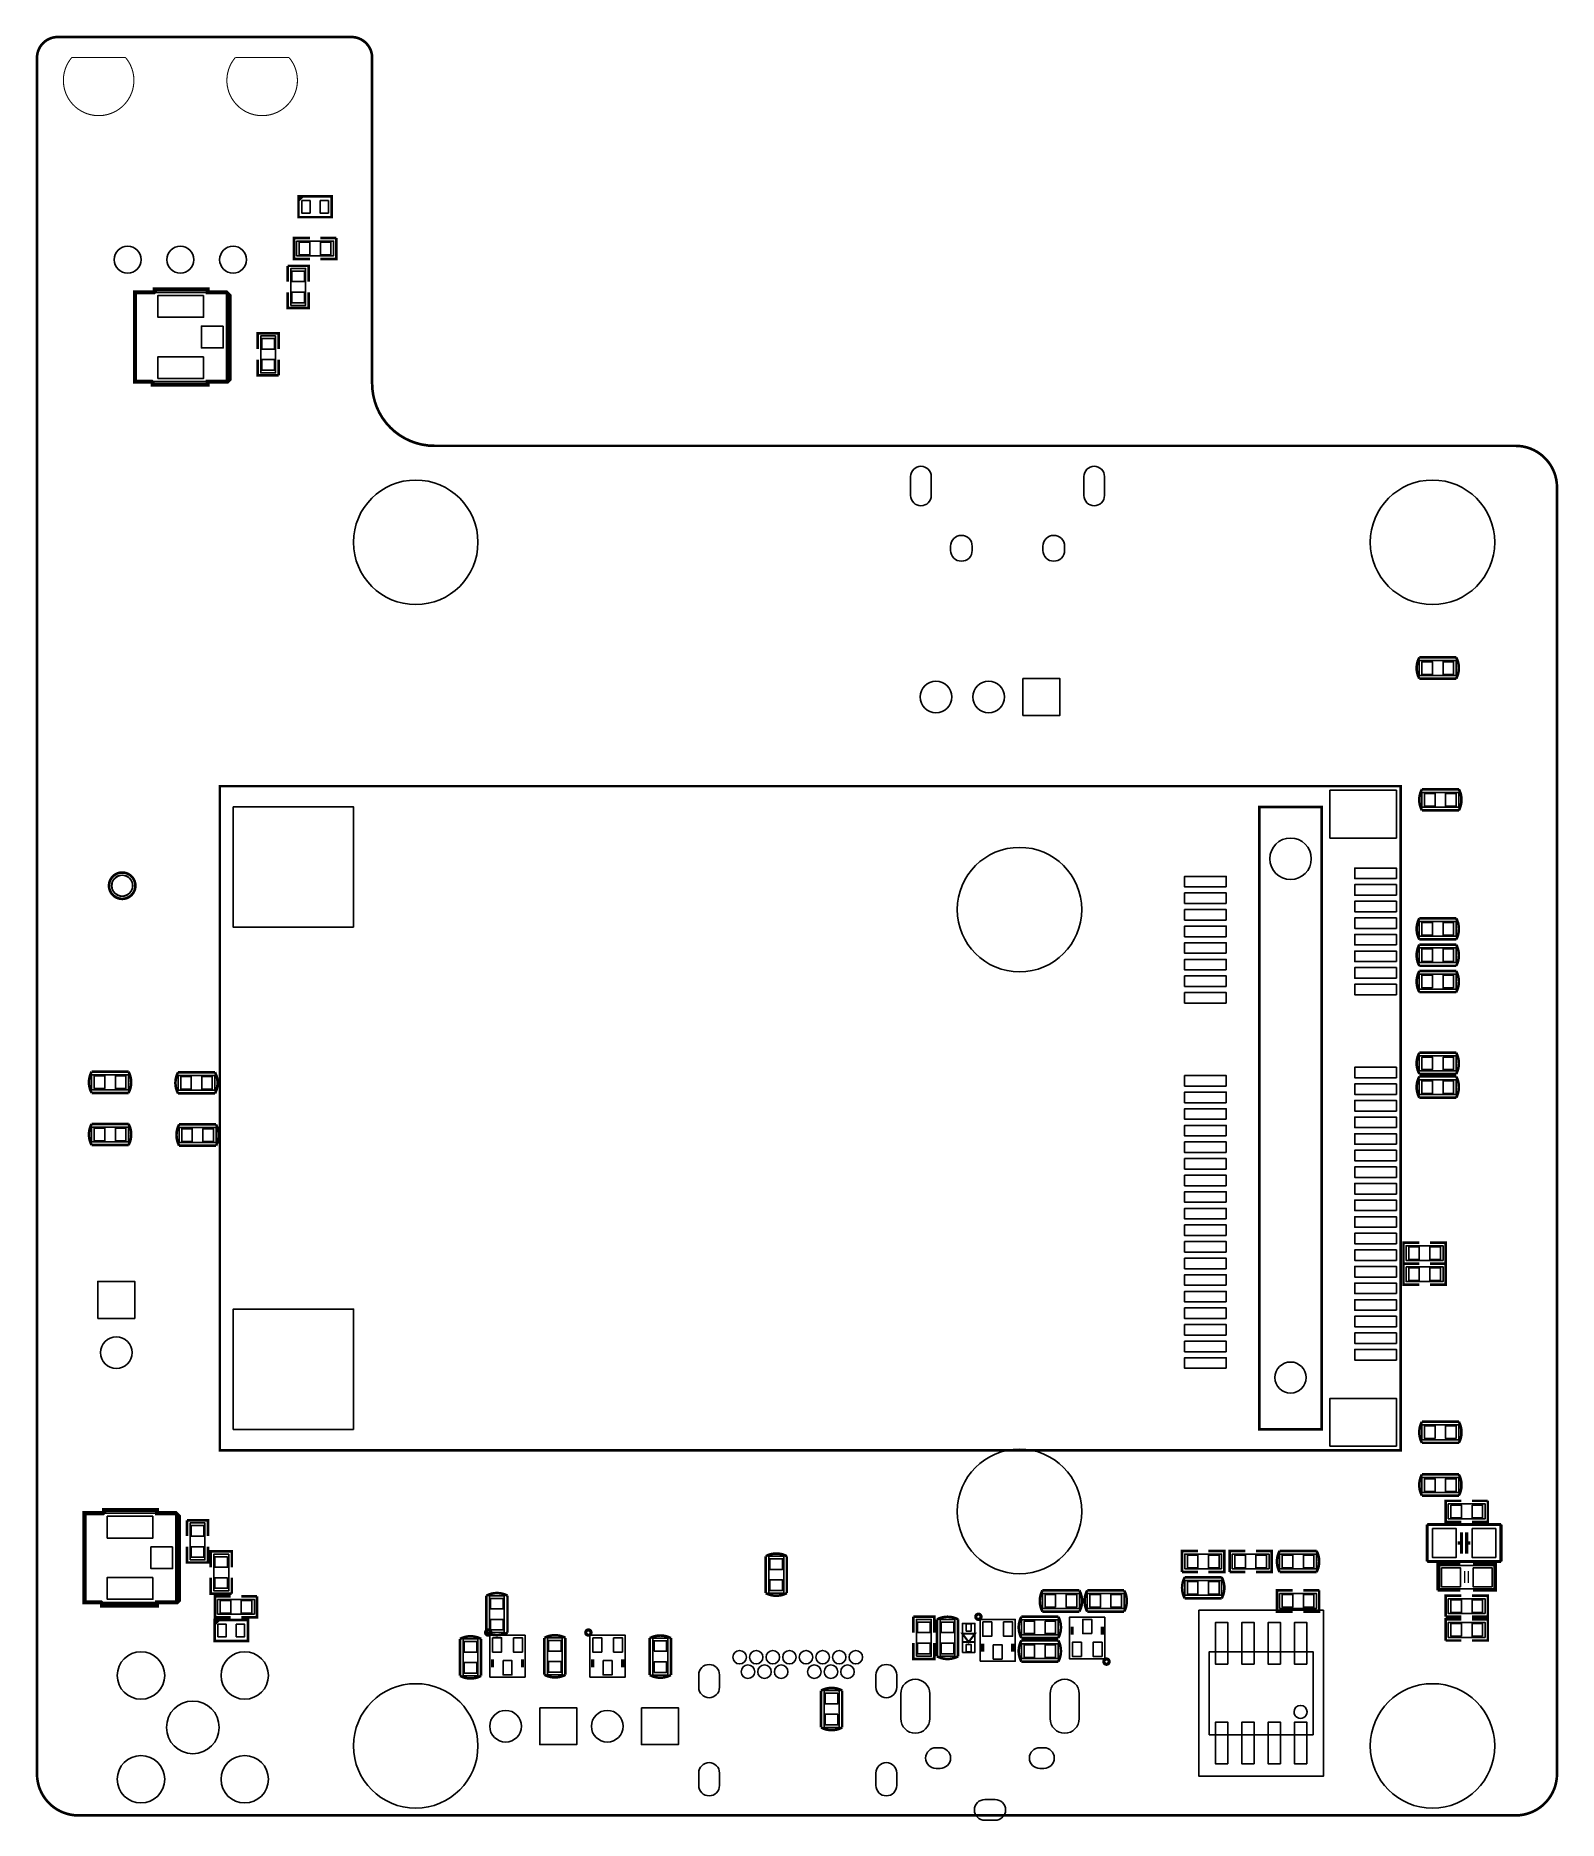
# Model space of a CAD drawing. Extents: x -67.3 to 6.1, y -3.6 to 82.4.
import ezdxf

# ---------------------------------------------------------------- set-up
doc = ezdxf.new("R2010")
doc.units = 0
doc.header["$MEASUREMENT"] = 0
doc.layers.add('PIN_BOTTOM', color=2, linetype='CONTINUOUS')

msp = doc.modelspace()

# ---------------------------------------------------------------- linework, layer by layer
at = {"layer": 'PIN_BOTTOM', "color": 0}
for points, const_width in [([(-66.250007, 82.35, 0.414209), (-67.250005, 81.350002)], 0.127), ([(-51.099999, 81.350002, 0.414212), (-52.099997, 82.35)], 0.127), ([(-65.578279, 81.35747, 2.15475), (-62.981713, 81.35747)], 0.0508), ([(-57.698284, 81.35747, 2.15475), (-55.101719, 81.35747)], 0.0508), ([(-51.099999, 65.649983, 0.414212), (-48.100005, 62.649989)], 0.127), ([(6.000013, 60.649993, 0.414216), (3.999992, 62.649989)], 0.127), ([(-0.635, 52.451, 0.25), (-0.635, 51.435)], 0.127), ([(1.143, 52.451, -0.25), (1.143, 51.435)], 0.127), ([(-0.508, 46.101, 0.25), (-0.508, 45.085)], 0.127), ([(1.27, 46.101, -0.25), (1.27, 45.085)], 0.127), ([(-62.5094, 41.4528, 1), (-63.7794, 41.4528, 1), (-62.5094, 41.4528)], 0.127), ([(-0.635, 38.862, -0.25), (-0.635, 39.878)], 0.127), ([(1.143, 38.862, 0.25), (1.143, 39.878)], 0.127), ([(-0.635, 38.608, 0.25), (-0.635, 37.592)], 0.127), ([(1.143, 38.608, -0.25), (1.143, 37.592)], 0.127), ([(-0.635, 37.338, 0.25), (-0.635, 36.322)], 0.127), ([(1.143, 37.338, -0.25), (1.143, 36.322)], 0.127), ([(-0.635, 32.385, -0.25), (-0.635, 33.401)], 0.127), ([(1.143, 32.385, 0.25), (1.143, 33.401)], 0.127), ([(-64.6176, 31.4706, -0.25), (-64.6176, 32.4866)], 0.127), ([(-62.8396, 31.4706, 0.25), (-62.8396, 32.4866)], 0.127), ([(-60.452, 32.4612, 0.25), (-60.452, 31.4452)], 0.127), ([(-58.674, 32.4612, -0.25), (-58.674, 31.4452)], 0.127), ([(-0.635, 31.242, -0.25), (-0.635, 32.258)], 0.127), ([(1.143, 31.242, 0.25), (1.143, 32.258)], 0.127), ([(-64.6176, 28.956, -0.25), (-64.6176, 29.972)], 0.127), ([(-62.8396, 28.956, 0.25), (-62.8396, 29.972)], 0.127), ([(-60.4012, 29.9466, 0.25), (-60.4012, 28.9306)], 0.127), ([(-58.6232, 29.9466, -0.25), (-58.6232, 28.9306)], 0.127), ([(-0.508, 15.621, 0.25), (-0.508, 14.605)], 0.127), ([(1.27, 15.621, -0.25), (1.27, 14.605)], 0.127), ([(-0.508, 13.081, 0.25), (-0.508, 12.065)], 0.127), ([(1.27, 13.081, -0.25), (1.27, 12.065)], 0.127), ([(-7.366, 8.382, -0.25), (-7.366, 9.398)], 0.127), ([(-5.588, 8.382, 0.25), (-5.588, 9.398)], 0.127), ([(-31.115, 9.144, 0.25), (-32.131, 9.144)], 0.127), ([(-11.938, 8.128, 0.25), (-11.938, 7.112)], 0.127), ([(-10.16, 8.128, -0.25), (-10.16, 7.112)], 0.127), ([(-45.593, 7.239, -0.25), (-44.577, 7.239)], 0.127), ([(-31.115, 7.366, -0.25), (-32.131, 7.366)], 0.127), ([(-18.796, 7.493, 0.25), (-18.796, 6.477)], 0.127), ([(-17.018, 7.493, -0.25), (-17.018, 6.477)], 0.127), ([(-16.637, 6.477, -0.25), (-16.637, 7.493)], 0.127), ([(-14.859, 6.477, 0.25), (-14.859, 7.493)], 0.127), ([(-22.86, 6.096, 0.25), (-23.876, 6.096)], 0.127), ([(-21.755887, 6.225311, 1.00001), (-22.009913, 6.225286, 0.99999), (-21.755887, 6.225311)], 0.1524), ([(-19.812, 5.207, -0.25), (-19.812, 6.223)], 0.127), ([(-18.034, 5.207, 0.25), (-18.034, 6.223)], 0.127), ([(-46.863, 5.1562, -0.25), (-45.847, 5.1562)], 0.127), ([(-45.377887, 5.463311, 1.00001), (-45.631913, 5.463286, 0.99999), (-45.377887, 5.463311)], 0.1524), ([(-45.593, 5.461, 0.25), (-44.577, 5.461)], 0.127), ([(-41.783, 5.207, 0.25), (-42.799, 5.207)], 0.127), ([(-40.551887, 5.463311, 1.00001), (-40.805913, 5.463286, 0.99999), (-40.551887, 5.463311)], 0.1524), ([(-36.703, 5.1943, 0.25), (-37.719, 5.1943)], 0.127), ([(-22.86, 4.318, -0.25), (-23.876, 4.318)], 0.127), ([(-19.812, 4.064, -0.25), (-19.812, 5.08)], 0.127), ([(-18.034, 4.064, 0.25), (-18.034, 5.08)], 0.127), ([(-46.863, 3.3782, 0.25), (-45.847, 3.3782)], 0.127), ([(-41.783, 3.429, -0.25), (-42.799, 3.429)], 0.127), ([(-36.703, 3.4163, -0.25), (-37.719, 3.4163)], 0.127), ([(-15.582087, 4.061689, 0.99999), (-15.836113, 4.061714, 1.00001), (-15.582087, 4.061689)], 0.1524), ([(-29.464, 2.667, -0.25), (-28.448, 2.667)], 0.127), ([(-29.464, 0.889, 0.25), (-28.448, 0.889)], 0.127), ([(-67.250005, -1.35001, 0.414215), (-65.249984, -3.350006)], 0.127), ([(3.999992, -3.350006, 0.414215), (6.000013, -1.35001)], 0.127)]:
    msp.add_lwpolyline(points, format="xyb", dxfattribs=dict(at, const_width=const_width))
for points, const_width in [([(-52.099997, 82.35), (-66.250007, 82.35)], 0.127), ([(-67.250005, 81.350002), (-67.250005, -1.35001)], 0.127), ([(-65.578279, 81.35747), (-62.981713, 81.35747)], 0.0508), ([(-57.698284, 81.35747), (-55.101719, 81.35747)], 0.0508), ([(-51.099999, 65.649983), (-51.099999, 81.350002)], 0.127), ([(-54.6481, 74.468025), (-54.447897, 74.668101)], 0.127), ([(-54.6481, 73.667899), (-54.6481, 74.668101), (-53.0479, 74.668101), (-53.0479, 73.667899), (-54.6481, 73.667899)], 0.127), ([(-54.102, 72.6694), (-54.864, 72.6694), (-54.864, 71.6534), (-54.102, 71.6534)], 0.127), ([(-53.594, 71.6534), (-52.832, 71.6534), (-52.832, 72.6694)], 0.127), ([(-52.832, 72.6694), (-53.594, 72.6694)], 0.127), ([(-54.1528, 70.5612), (-54.1528, 71.3232), (-55.1688, 71.3232)], 0.127), ([(-55.1688, 71.3232), (-55.1688, 70.5612)], 0.127), ([(-62.524894, 70.04431), (-62.524894, 65.74409), (-61.724997, 65.74409), (-61.67501, 65.694306), (-61.67501, 65.594205), (-59.025003, 65.594205), (-59.025003, 65.74409), (-58.075093, 65.74409), (-57.974992, 65.844191), (-57.974992, 69.894196), (-58.125106, 70.04431), (-59.025003, 70.04431), (-59.025003, 70.194195), (-61.574909, 70.194195), (-61.574909, 70.094094), (-61.624997, 70.04431), (-62.524894, 70.04431)], 0.199898), ([(-55.1688, 70.0532), (-55.1688, 69.2912), (-54.1528, 69.2912), (-54.1528, 70.0532)], 0.127), ([(-55.6006, 67.31), (-55.6006, 68.072), (-56.6166, 68.072), (-56.6166, 67.31)], 0.127), ([(-56.6166, 66.802), (-56.6166, 66.04), (-55.6006, 66.04)], 0.127), ([(-55.6006, 66.04), (-55.6006, 66.802)], 0.127), ([(-48.100005, 62.649989), (3.999992, 62.649989)], 0.127), ([(6.000013, 60.649993), (6.000013, -1.35001)], 0.127), ([(1.143, 52.451), (-0.635, 52.451)], 0.127), ([(-0.635, 51.435), (1.143, 51.435)], 0.127), ([(-1.540002, 46.249895), (-58.439787, 46.249895), (-58.439787, 14.25001), (-1.540002, 14.25001), (-1.540002, 46.249895)], 0.127), ([(1.27, 46.101), (-0.508, 46.101)], 0.127), ([(-5.339791, 15.250008), (-8.339785, 15.250008), (-8.339785, 45.249897), (-5.339791, 45.249897), (-5.339791, 15.250008)], 0.127), ([(-0.508, 45.085), (1.27, 45.085)], 0.127), ([(1.143, 39.878), (-0.635, 39.878)], 0.127), ([(-0.635, 38.862), (1.143, 38.862)], 0.127), ([(1.143, 38.608), (-0.635, 38.608)], 0.127), ([(-0.635, 37.592), (1.143, 37.592)], 0.127), ([(1.143, 37.338), (-0.635, 37.338)], 0.127), ([(-0.635, 36.322), (1.143, 36.322)], 0.127), ([(1.143, 33.401), (-0.635, 33.401)], 0.127), ([(-62.8396, 32.4866), (-64.6176, 32.4866)], 0.127), ([(-58.674, 32.4612), (-60.452, 32.4612)], 0.127), ([(-0.635, 32.385), (1.143, 32.385)], 0.127), ([(1.143, 32.258), (-0.635, 32.258)], 0.127), ([(-64.6176, 31.4706), (-62.8396, 31.4706)], 0.127), ([(-60.452, 31.4452), (-58.674, 31.4452)], 0.127), ([(-0.635, 31.242), (1.143, 31.242)], 0.127), ([(-62.8396, 29.972), (-64.6176, 29.972)], 0.127), ([(-58.6232, 29.9466), (-60.4012, 29.9466)], 0.127), ([(-64.6176, 28.956), (-62.8396, 28.956)], 0.127), ([(-60.4012, 28.9306), (-58.6232, 28.9306)], 0.127), ([(-0.635, 24.257), (-1.397, 24.257), (-1.397, 23.241)], 0.127), ([(-0.127, 23.241), (0.635, 23.241), (0.635, 24.257), (-0.127, 24.257)], 0.127), ([(-1.397, 23.241), (-0.635, 23.241)], 0.127), ([(-0.635, 23.241), (-1.397, 23.241), (-1.397, 22.225), (-0.635, 22.225)], 0.127), ([(-0.127, 22.225), (0.635, 22.225), (0.635, 23.241)], 0.127), ([(0.635, 23.241), (-0.127, 23.241)], 0.127), ([(1.27, 15.621), (-0.508, 15.621)], 0.127), ([(-0.508, 14.605), (1.27, 14.605)], 0.127), ([(1.27, 13.081), (-0.508, 13.081)], 0.127), ([(-0.508, 12.065), (1.27, 12.065)], 0.127), ([(-64.963294, 11.21791), (-64.963294, 6.91769), (-64.163397, 6.91769), (-64.11341, 6.867906), (-64.11341, 6.767805), (-61.463403, 6.767805), (-61.463403, 6.91769), (-60.513493, 6.91769), (-60.413392, 7.017791), (-60.413392, 11.067796), (-60.563506, 11.21791), (-61.463403, 11.21791), (-61.463403, 11.367795), (-64.013309, 11.367795), (-64.013309, 11.267694), (-64.063397, 11.21791), (-64.963294, 11.21791)], 0.199898), ([(1.397, 11.811), (0.635, 11.811), (0.635, 10.795), (1.397, 10.795)], 0.127), ([(1.905, 10.795), (2.667, 10.795), (2.667, 11.811)], 0.127), ([(2.667, 11.811), (1.905, 11.811)], 0.127), ([(-59.0042, 10.1092), (-59.0042, 10.8712), (-60.0202, 10.8712)], 0.127), ([(-60.0202, 10.8712), (-60.0202, 10.1092)], 0.127), ([(-0.254, 10.668), (3.302, 10.668)], 0.1524), ([(-0.254, 8.89), (-0.254, 10.668)], 0.1524), ([(1.397, 9.271), (1.397, 10.287)], 0.1524), ([(1.651, 10.287), (1.651, 9.271)], 0.1524), ([(3.302, 8.89), (3.302, 10.668)], 0.1524), ([(-60.0202, 9.6012), (-60.0202, 8.8392), (-59.0042, 8.8392), (-59.0042, 9.6012)], 0.127), ([(-11.303, 9.398), (-12.065, 9.398), (-12.065, 8.382)], 0.127), ([(-10.795, 8.382), (-10.033, 8.382), (-10.033, 9.398), (-10.795, 9.398)], 0.127), ([(-9.017, 9.398), (-9.779, 9.398), (-9.779, 8.382)], 0.127), ([(-8.509, 8.382), (-7.747, 8.382), (-7.747, 9.398), (-8.509, 9.398)], 0.127), ([(-5.588, 9.398), (-7.366, 9.398)], 0.127), ([(1.397, 9.779), (1.2192, 9.779)], 0.1524), ([(1.651, 9.779), (1.8288, 9.779)], 0.1524), ([(-57.8612, 8.6106), (-57.8612, 9.3726), (-58.8772, 9.3726), (-58.8772, 8.6106)], 0.127), ([(-32.131, 9.144), (-32.131, 7.366)], 0.127), ([(-31.115, 7.366), (-31.115, 9.144)], 0.127), ([(-0.254, 8.89), (3.302, 8.89)], 0.1524), ([(1.3462, 8.763), (0.254, 8.763), (0.254, 7.493)], 0.127), ([(1.9558, 7.493), (3.048, 7.493), (3.048, 8.763), (1.9558, 8.763)], 0.127), ([(-58.8772, 8.1026), (-58.8772, 7.3406), (-57.8612, 7.3406)], 0.127), ([(-57.8612, 7.3406), (-57.8612, 8.1026)], 0.127), ([(-12.065, 8.382), (-11.303, 8.382)], 0.127), ([(-10.16, 8.128), (-11.938, 8.128)], 0.127), ([(-9.779, 8.382), (-9.017, 8.382)], 0.127), ([(-7.366, 8.382), (-5.588, 8.382)], 0.127), ([(1.5494, 7.8486), (1.5494, 8.4328)], 0.0762), ([(1.7272, 7.8486), (1.7272, 8.4328)], 0.0762), ([(-57.912, 7.2136), (-58.674, 7.2136), (-58.674, 6.1976), (-57.912, 6.1976)], 0.127), ([(-57.404, 6.1976), (-56.642, 6.1976), (-56.642, 7.2136)], 0.127), ([(-56.642, 7.2136), (-57.404, 7.2136)], 0.127), ([(-45.593, 7.239), (-45.593, 5.461)], 0.127), ([(-44.577, 5.461), (-44.577, 7.239)], 0.127), ([(-17.018, 7.493), (-18.796, 7.493)], 0.127), ([(-14.859, 7.493), (-16.637, 7.493)], 0.127), ([(-11.938, 7.112), (-10.16, 7.112)], 0.127), ([(-6.731, 7.493), (-7.493, 7.493), (-7.493, 6.477), (-6.731, 6.477)], 0.127), ([(-6.223, 6.477), (-5.461, 6.477), (-5.461, 7.493)], 0.127), ([(-5.461, 7.493), (-6.223, 7.493)], 0.127), ([(0.254, 7.493), (1.3462, 7.493)], 0.127), ([(1.397, 7.239), (0.635, 7.239), (0.635, 6.223)], 0.127), ([(1.905, 6.223), (2.667, 6.223), (2.667, 7.239), (1.905, 7.239)], 0.127), ([(-58.6867, 5.862599), (-58.486497, 6.062701)], 0.127), ([(-58.6867, 5.062499), (-58.6867, 6.062701), (-57.0865, 6.062701), (-57.0865, 5.062499), (-58.6867, 5.062499)], 0.127), ([(-24.003, 5.461), (-24.003, 6.223), (-25.019, 6.223)], 0.127), ([(-25.019, 6.223), (-25.019, 5.461)], 0.127), ([(-23.876, 6.096), (-23.876, 4.318)], 0.127), ([(-22.86, 4.318), (-22.86, 6.096)], 0.127), ([(-18.034, 6.223), (-19.812, 6.223)], 0.127), ([(-18.796, 6.477), (-17.018, 6.477)], 0.127), ([(-16.637, 6.477), (-14.859, 6.477)], 0.127), ([(0.635, 6.223), (1.397, 6.223)], 0.127), ([(1.397, 6.096), (0.635, 6.096), (0.635, 5.08)], 0.127), ([(1.905, 5.08), (2.667, 5.08), (2.667, 6.096), (1.905, 6.096)], 0.127), ([(-46.863, 5.1562), (-46.863, 3.3782)], 0.127), ([(-45.847, 3.3782), (-45.847, 5.1562)], 0.127), ([(-42.799, 5.207), (-42.799, 3.429)], 0.127), ([(-41.783, 3.429), (-41.783, 5.207)], 0.127), ([(-37.719, 5.1943), (-37.719, 3.4163)], 0.127), ([(-36.703, 3.4163), (-36.703, 5.1943)], 0.127), ([(-22.352, 5.007), (-22.651999, 5.407), (-22.052001, 5.407), (-22.352, 5.007)], 0.1), ([(-19.812, 5.207), (-18.034, 5.207)], 0.127), ([(-17.3609, 5.3594), (-17.3609, 5.7404)], 0.1524), ([(-15.9131, 5.7404), (-15.9131, 5.3594)], 0.1524), ([(-25.019, 4.953), (-25.019, 4.191), (-24.003, 4.191), (-24.003, 4.953)], 0.127), ([(-22.052001, 5.007), (-22.651999, 5.007)], 0.1), ([(-21.6789, 4.5466), (-21.6789, 4.9276)], 0.1524), ([(-20.2311, 4.9276), (-20.2311, 4.5466)], 0.1524), ([(-18.034, 5.08), (-19.812, 5.08)], 0.127), ([(0.635, 5.08), (1.397, 5.08)], 0.127), ([(-45.3009, 3.7846), (-45.3009, 4.1656)], 0.1524), ([(-43.8531, 4.1656), (-43.8531, 3.7846)], 0.1524), ([(-40.4749, 3.7846), (-40.4749, 4.1656)], 0.1524), ([(-39.0271, 4.1656), (-39.0271, 3.7846)], 0.1524), ([(-19.812, 4.064), (-18.034, 4.064)], 0.127), ([(-29.464, 2.667), (-29.464, 0.889)], 0.127), ([(-28.448, 0.889), (-28.448, 2.667)], 0.127), ([(-21.889999, -3.350006), (-65.249984, -3.350006)], 0.127), ([(3.999992, -3.350006), (-21.927464, -3.350006)], 0.127)]:
    msp.add_lwpolyline(points, dxfattribs=dict(at, const_width=const_width))
for points in [[(-54.6481, 73.667899), (-54.6481, 74.668101), (-53.0479, 74.668101), (-53.0479, 73.667899)], [(-54.489198, 74.467999), (-54.489198, 73.868001), (-54.089198, 73.868001), (-54.089198, 74.467999)], [(-53.606802, 74.467999), (-53.606802, 73.868001), (-53.206802, 73.868001), (-53.206802, 74.467999)], [(-54.737, 72.517), (-54.737, 71.8058), (-52.959, 71.8058), (-52.959, 72.517)], [(-54.61, 72.4662), (-54.61, 71.8566), (-54.102, 71.8566), (-54.102, 72.4662)], [(-53.594, 72.4662), (-53.594, 71.8566), (-53.086, 71.8566), (-53.086, 72.4662)], [(-55.0164, 69.4182), (-54.3052, 69.4182), (-54.3052, 71.1962), (-55.0164, 71.1962)], [(-54.9656, 70.5612), (-54.356, 70.5612), (-54.356, 71.0692), (-54.9656, 71.0692)], [(-62.524894, 70.04431), (-58.125106, 70.04431), (-58.125106, 65.74409), (-62.524894, 65.74409)], [(-59.225053, 69.894221), (-61.424947, 69.894221), (-61.424947, 68.844185), (-59.225053, 68.844185)], [(-54.9656, 69.5452), (-54.356, 69.5452), (-54.356, 70.0532), (-54.9656, 70.0532)], [(-58.274991, 68.419218), (-59.325027, 68.419218), (-59.325027, 67.369182), (-58.274991, 67.369182)], [(-55.753, 67.945), (-56.4642, 67.945), (-56.4642, 66.167), (-55.753, 66.167)], [(-55.8038, 67.818), (-56.4134, 67.818), (-56.4134, 67.31), (-55.8038, 67.31)], [(-59.225053, 66.944215), (-61.424947, 66.944215), (-61.424947, 65.894179), (-59.225053, 65.894179)], [(-55.8038, 66.802), (-56.4134, 66.802), (-56.4134, 66.294), (-55.8038, 66.294)], [(1.143, 51.5874), (1.143, 52.2986), (-0.635, 52.2986), (-0.635, 51.5874)], [(0, 51.6382), (0, 52.2478), (-0.508, 52.2478), (-0.508, 51.6382)], [(1.016, 51.6382), (1.016, 52.2478), (0.508, 52.2478), (0.508, 51.6382)], [(-19.735546, 51.436524), (-17.957546, 51.436524), (-17.957546, 49.658524), (-19.735546, 49.658524)], [(-1.540002, 14.25001), (-58.439787, 14.25001), (-58.439787, 46.249895), (-1.540002, 46.249895)], [(-1.739849, 43.7499), (-1.739849, 46.049895), (-4.939741, 46.049895), (-4.939741, 43.7499)], [(1.27, 45.2374), (1.27, 45.9486), (-0.508, 45.9486), (-0.508, 45.2374)], [(0.127, 45.2882), (0.127, 45.8978), (-0.381, 45.8978), (-0.381, 45.2882)], [(1.143, 45.2882), (1.143, 45.8978), (0.635, 45.8978), (0.635, 45.2882)], [(-51.989838, 39.449959), (-51.989838, 45.250049), (-57.789928, 45.250049), (-57.789928, 39.449959)], [(-1.736598, 41.796005), (-1.736598, 42.304005), (-3.743198, 42.304005), (-3.743198, 41.796005)], [(-9.93648, 41.396006), (-9.93648, 41.904006), (-11.94308, 41.904006), (-11.94308, 41.396006)], [(-1.736598, 40.995905), (-1.736598, 41.503905), (-3.743198, 41.503905), (-3.743198, 40.995905)], [(-9.93648, 40.596109), (-9.93648, 41.104109), (-11.94308, 41.104109), (-11.94308, 40.596109)], [(-1.736598, 40.19611), (-1.736598, 40.70411), (-3.743198, 40.70411), (-3.743198, 40.19611)], [(-9.93648, 39.796009), (-9.93648, 40.304009), (-11.94308, 40.304009), (-11.94308, 39.796009)], [(-1.736598, 39.39601), (-1.736598, 39.90401), (-3.743198, 39.90401), (-3.743198, 39.39601)], [(-0.635, 39.7256), (-0.635, 39.0144), (1.143, 39.0144), (1.143, 39.7256)], [(-0.508, 39.6748), (-0.508, 39.0652), (0, 39.0652), (0, 39.6748)], [(0.508, 39.6748), (0.508, 39.0652), (1.016, 39.0652), (1.016, 39.6748)], [(-9.93648, 38.995909), (-9.93648, 39.503909), (-11.94308, 39.503909), (-11.94308, 38.995909)], [(-9.93648, 38.196114), (-9.93648, 38.704114), (-11.94308, 38.704114), (-11.94308, 38.196114)], [(-1.736598, 38.596113), (-1.736598, 39.104113), (-3.743198, 39.104113), (-3.743198, 38.596113)], [(-9.93648, 37.396014), (-9.93648, 37.904014), (-11.94308, 37.904014), (-11.94308, 37.396014)], [(-1.736598, 37.796013), (-1.736598, 38.304013), (-3.743198, 38.304013), (-3.743198, 37.796013)], [(1.143, 37.7444), (1.143, 38.4556), (-0.635, 38.4556), (-0.635, 37.7444)], [(0, 37.7952), (0, 38.4048), (-0.508, 38.4048), (-0.508, 37.7952)], [(1.016, 37.7952), (1.016, 38.4048), (0.508, 38.4048), (0.508, 37.7952)], [(-9.93648, 36.596091), (-9.93648, 37.104091), (-11.94308, 37.104091), (-11.94308, 36.596091)], [(-1.736598, 36.995913), (-1.736598, 37.503913), (-3.743198, 37.503913), (-3.743198, 36.995913)], [(1.143, 36.4744), (1.143, 37.1856), (-0.635, 37.1856), (-0.635, 36.4744)], [(0, 36.5252), (0, 37.1348), (-0.508, 37.1348), (-0.508, 36.5252)], [(1.016, 36.5252), (1.016, 37.1348), (0.508, 37.1348), (0.508, 36.5252)], [(-9.93648, 35.795991), (-9.93648, 36.303991), (-11.94308, 36.303991), (-11.94308, 35.795991)], [(-1.736598, 36.196092), (-1.736598, 36.704092), (-3.743198, 36.704092), (-3.743198, 36.196092)], [(-1.736598, 32.1961), (-1.736598, 32.7041), (-3.743198, 32.7041), (-3.743198, 32.1961)], [(-0.635, 33.2486), (-0.635, 32.5374), (1.143, 32.5374), (1.143, 33.2486)], [(-0.508, 33.1978), (-0.508, 32.5882), (0, 32.5882), (0, 33.1978)], [(0.508, 33.1978), (0.508, 32.5882), (1.016, 32.5882), (1.016, 33.1978)], [(-64.6176, 32.3342), (-64.6176, 31.623), (-62.8396, 31.623), (-62.8396, 32.3342)], [(-64.4906, 32.2834), (-64.4906, 31.6738), (-63.9826, 31.6738), (-63.9826, 32.2834)], [(-63.4746, 32.2834), (-63.4746, 31.6738), (-62.9666, 31.6738), (-62.9666, 32.2834)], [(-58.674, 31.5976), (-58.674, 32.3088), (-60.452, 32.3088), (-60.452, 31.5976)], [(-59.817, 31.6484), (-59.817, 32.258), (-60.325, 32.258), (-60.325, 31.6484)], [(-58.801, 31.6484), (-58.801, 32.258), (-59.309, 32.258), (-59.309, 31.6484)], [(-9.93648, 31.795999), (-9.93648, 32.303999), (-11.94308, 32.303999), (-11.94308, 31.795999)], [(-1.736598, 31.396), (-1.736598, 31.904), (-3.743198, 31.904), (-3.743198, 31.396)], [(-0.635, 32.1056), (-0.635, 31.3944), (1.143, 31.3944), (1.143, 32.1056)], [(-0.508, 32.0548), (-0.508, 31.4452), (0, 31.4452), (0, 32.0548)], [(0.508, 32.0548), (0.508, 31.4452), (1.016, 31.4452), (1.016, 32.0548)], [(-9.93648, 30.995899), (-9.93648, 31.503899), (-11.94308, 31.503899), (-11.94308, 30.995899)], [(-1.736598, 30.596103), (-1.736598, 31.104103), (-3.743198, 31.104103), (-3.743198, 30.596103)], [(-9.93648, 30.196104), (-9.93648, 30.704104), (-11.94308, 30.704104), (-11.94308, 30.196104)], [(-1.736598, 29.796003), (-1.736598, 30.304003), (-3.743198, 30.304003), (-3.743198, 29.796003)], [(-64.6176, 29.8196), (-64.6176, 29.1084), (-62.8396, 29.1084), (-62.8396, 29.8196)], [(-64.4906, 29.7688), (-64.4906, 29.1592), (-63.9826, 29.1592), (-63.9826, 29.7688)], [(-63.4746, 29.7688), (-63.4746, 29.1592), (-62.9666, 29.1592), (-62.9666, 29.7688)], [(-58.6232, 29.083), (-58.6232, 29.7942), (-60.4012, 29.7942), (-60.4012, 29.083)], [(-59.7662, 29.1338), (-59.7662, 29.7434), (-60.2742, 29.7434), (-60.2742, 29.1338)], [(-58.7502, 29.1338), (-58.7502, 29.7434), (-59.2582, 29.7434), (-59.2582, 29.1338)], [(-9.93648, 29.396004), (-9.93648, 29.904004), (-11.94308, 29.904004), (-11.94308, 29.396004)], [(-1.736598, 28.995903), (-1.736598, 29.503903), (-3.743198, 29.503903), (-3.743198, 28.995903)], [(-9.93648, 28.595904), (-9.93648, 29.103904), (-11.94308, 29.103904), (-11.94308, 28.595904)], [(-1.736598, 28.196108), (-1.736598, 28.704108), (-3.743198, 28.704108), (-3.743198, 28.196108)], [(-9.93648, 27.796007), (-9.93648, 28.304007), (-11.94308, 28.304007), (-11.94308, 27.796007)], [(-1.736598, 27.396008), (-1.736598, 27.904008), (-3.743198, 27.904008), (-3.743198, 27.396008)], [(-9.93648, 26.995907), (-9.93648, 27.503907), (-11.94308, 27.503907), (-11.94308, 26.995907)], [(-9.93648, 26.196112), (-9.93648, 26.704112), (-11.94308, 26.704112), (-11.94308, 26.196112)], [(-1.736598, 26.595908), (-1.736598, 27.103908), (-3.743198, 27.103908), (-3.743198, 26.595908)], [(-9.93648, 25.396012), (-9.93648, 25.904012), (-11.94308, 25.904012), (-11.94308, 25.396012)], [(-1.736598, 25.796011), (-1.736598, 26.304011), (-3.743198, 26.304011), (-3.743198, 25.796011)], [(-9.93648, 24.595912), (-9.93648, 25.103912), (-11.94308, 25.103912), (-11.94308, 24.595912)], [(-1.736598, 24.995911), (-1.736598, 25.503911), (-3.743198, 25.503911), (-3.743198, 24.995911)], [(-9.93648, 23.796015), (-9.93648, 24.304015), (-11.94308, 24.304015), (-11.94308, 23.796015)], [(-1.736598, 24.196091), (-1.736598, 24.704091), (-3.743198, 24.704091), (-3.743198, 24.196091)], [(0.508, 23.3934), (0.508, 24.1046), (-1.27, 24.1046), (-1.27, 23.3934)], [(-9.93648, 22.995915), (-9.93648, 23.503915), (-11.94308, 23.503915), (-11.94308, 22.995915)], [(-1.736598, 23.395991), (-1.736598, 23.903991), (-3.743198, 23.903991), (-3.743198, 23.395991)], [(-0.635, 23.4442), (-0.635, 24.0538), (-1.143, 24.0538), (-1.143, 23.4442)], [(0.381, 23.4442), (0.381, 24.0538), (-0.127, 24.0538), (-0.127, 23.4442)], [(-64.320064, 20.602194), (-64.320064, 22.380194), (-62.542064, 22.380194), (-62.542064, 20.602194)], [(-9.93648, 22.196095), (-9.93648, 22.704095), (-11.94308, 22.704095), (-11.94308, 22.196095)], [(-1.736598, 22.595891), (-1.736598, 23.103891), (-3.743198, 23.103891), (-3.743198, 22.595891)], [(-1.27, 23.0886), (-1.27, 22.3774), (0.508, 22.3774), (0.508, 23.0886)], [(-1.143, 23.0378), (-1.143, 22.4282), (-0.635, 22.4282), (-0.635, 23.0378)], [(-0.127, 23.0378), (-0.127, 22.4282), (0.381, 22.4282), (0.381, 23.0378)], [(-9.93648, 21.395995), (-9.93648, 21.903995), (-11.94308, 21.903995), (-11.94308, 21.395995)], [(-1.736598, 21.795994), (-1.736598, 22.303994), (-3.743198, 22.303994), (-3.743198, 21.795994)], [(-1.736598, 20.995894), (-1.736598, 21.503894), (-3.743198, 21.503894), (-3.743198, 20.995894)], [(-51.989838, 15.249957), (-51.989838, 21.050047), (-57.789928, 21.050047), (-57.789928, 15.249957)], [(-9.93648, 20.595895), (-9.93648, 21.103895), (-11.94308, 21.103895), (-11.94308, 20.595895)], [(-1.736598, 20.196099), (-1.736598, 20.704099), (-3.743198, 20.704099), (-3.743198, 20.196099)], [(-9.93648, 19.795998), (-9.93648, 20.303998), (-11.94308, 20.303998), (-11.94308, 19.795998)], [(-1.736598, 19.395999), (-1.736598, 19.903999), (-3.743198, 19.903999), (-3.743198, 19.395999)], [(-9.93648, 18.995898), (-9.93648, 19.503898), (-11.94308, 19.503898), (-11.94308, 18.995898)], [(-1.736598, 18.595899), (-1.736598, 19.103899), (-3.743198, 19.103899), (-3.743198, 18.595899)], [(-9.93648, 18.196103), (-9.93648, 18.704103), (-11.94308, 18.704103), (-11.94308, 18.196103)], [(-1.739849, 14.449984), (-1.739849, 16.749979), (-4.939741, 16.749979), (-4.939741, 14.449984)], [(1.27, 14.7574), (1.27, 15.4686), (-0.508, 15.4686), (-0.508, 14.7574)], [(0.127, 14.8082), (0.127, 15.4178), (-0.381, 15.4178), (-0.381, 14.8082)], [(1.143, 14.8082), (1.143, 15.4178), (0.635, 15.4178), (0.635, 14.8082)], [(1.27, 12.2174), (1.27, 12.9286), (-0.508, 12.9286), (-0.508, 12.2174)], [(0.127, 12.2682), (0.127, 12.8778), (-0.381, 12.8778), (-0.381, 12.2682)], [(1.143, 12.2682), (1.143, 12.8778), (0.635, 12.8778), (0.635, 12.2682)], [(-64.963294, 11.21791), (-60.563506, 11.21791), (-60.563506, 6.91769), (-64.963294, 6.91769)], [(0.762, 11.6586), (0.762, 10.9474), (2.54, 10.9474), (2.54, 11.6586)], [(0.889, 11.6078), (0.889, 10.9982), (1.397, 10.9982), (1.397, 11.6078)], [(1.905, 11.6078), (1.905, 10.9982), (2.413, 10.9982), (2.413, 11.6078)], [(-61.663453, 11.067821), (-63.863347, 11.067821), (-63.863347, 10.017785), (-61.663453, 10.017785)], [(-59.8678, 8.9662), (-59.1566, 8.9662), (-59.1566, 10.7442), (-59.8678, 10.7442)], [(-59.817, 10.1092), (-59.2074, 10.1092), (-59.2074, 10.6172), (-59.817, 10.6172)], [(-0.254, 8.89), (3.302, 8.89), (3.302, 10.668), (-0.254, 10.668)], [(0, 10.4775), (0, 9.0805), (1.143, 9.0805), (1.143, 10.4775)], [(1.905, 10.4775), (1.905, 9.0805), (3.048, 9.0805), (3.048, 10.4775)], [(-60.713391, 9.592818), (-61.763427, 9.592818), (-61.763427, 8.542782), (-60.713391, 8.542782)], [(-59.817, 9.0932), (-59.2074, 9.0932), (-59.2074, 9.6012), (-59.817, 9.6012)], [(-58.0136, 9.2456), (-58.7248, 9.2456), (-58.7248, 7.4676), (-58.0136, 7.4676)], [(-58.0644, 9.1186), (-58.674, 9.1186), (-58.674, 8.6106), (-58.0644, 8.6106)], [(-31.9786, 7.366), (-31.2674, 7.366), (-31.2674, 9.144), (-31.9786, 9.144)], [(-31.9278, 8.509), (-31.3182, 8.509), (-31.3182, 9.017), (-31.9278, 9.017)], [(-10.16, 8.5344), (-10.16, 9.2456), (-11.938, 9.2456), (-11.938, 8.5344)], [(-11.303, 8.5852), (-11.303, 9.1948), (-11.811, 9.1948), (-11.811, 8.5852)], [(-10.287, 8.5852), (-10.287, 9.1948), (-10.795, 9.1948), (-10.795, 8.5852)], [(-7.874, 8.5344), (-7.874, 9.2456), (-9.652, 9.2456), (-9.652, 8.5344)], [(-9.017, 8.5852), (-9.017, 9.1948), (-9.525, 9.1948), (-9.525, 8.5852)], [(-8.001, 8.5852), (-8.001, 9.1948), (-8.509, 9.1948), (-8.509, 8.5852)], [(-7.366, 9.2456), (-7.366, 8.5344), (-5.588, 8.5344), (-5.588, 9.2456)], [(-7.239, 9.1948), (-7.239, 8.5852), (-6.731, 8.5852), (-6.731, 9.1948)], [(-6.223, 9.1948), (-6.223, 8.5852), (-5.715, 8.5852), (-5.715, 9.1948)], [(1.9558, 7.5692), (2.9718, 7.5692), (2.9718, 8.6868), (0.3302, 8.6868), (0.3302, 7.5692), (1.5748, 7.5692)], [(-61.663453, 8.117815), (-63.863347, 8.117815), (-63.863347, 7.067779), (-61.663453, 7.067779)], [(-58.0644, 8.1026), (-58.674, 8.1026), (-58.674, 7.5946), (-58.0644, 7.5946)], [(-31.9278, 7.493), (-31.3182, 7.493), (-31.3182, 8.001), (-31.9278, 8.001)], [(-10.16, 7.2644), (-10.16, 7.9756), (-11.938, 7.9756), (-11.938, 7.2644)], [(-11.303, 7.3152), (-11.303, 7.9248), (-11.811, 7.9248), (-11.811, 7.3152)], [(-10.287, 7.3152), (-10.287, 7.9248), (-10.795, 7.9248), (-10.795, 7.3152)], [(0.4318, 8.5852), (0.4318, 7.6708), (1.3462, 7.6708), (1.3462, 8.5852)], [(1.9558, 8.5852), (1.9558, 7.6708), (2.8702, 7.6708), (2.8702, 8.5852)], [(-58.547, 7.0612), (-58.547, 6.35), (-56.769, 6.35), (-56.769, 7.0612)], [(-58.42, 7.0104), (-58.42, 6.4008), (-57.912, 6.4008), (-57.912, 7.0104)], [(-57.404, 7.0104), (-57.404, 6.4008), (-56.896, 6.4008), (-56.896, 7.0104)], [(-44.7294, 7.239), (-45.4406, 7.239), (-45.4406, 5.461), (-44.7294, 5.461)], [(-44.7802, 7.112), (-45.3898, 7.112), (-45.3898, 6.604), (-44.7802, 6.604)], [(-17.018, 6.6294), (-17.018, 7.3406), (-18.796, 7.3406), (-18.796, 6.6294)], [(-18.161, 6.6802), (-18.161, 7.2898), (-18.669, 7.2898), (-18.669, 6.6802)], [(-17.145, 6.6802), (-17.145, 7.2898), (-17.653, 7.2898), (-17.653, 6.6802)], [(-16.637, 7.3406), (-16.637, 6.6294), (-14.859, 6.6294), (-14.859, 7.3406)], [(-16.51, 7.2898), (-16.51, 6.6802), (-16.002, 6.6802), (-16.002, 7.2898)], [(-15.494, 7.2898), (-15.494, 6.6802), (-14.986, 6.6802), (-14.986, 7.2898)], [(-7.366, 7.3406), (-7.366, 6.6294), (-5.588, 6.6294), (-5.588, 7.3406)], [(-7.239, 7.2898), (-7.239, 6.6802), (-6.731, 6.6802), (-6.731, 7.2898)], [(-6.223, 7.2898), (-6.223, 6.6802), (-5.715, 6.6802), (-5.715, 7.2898)], [(2.54, 6.3754), (2.54, 7.0866), (0.762, 7.0866), (0.762, 6.3754)], [(1.397, 6.4262), (1.397, 7.0358), (0.889, 7.0358), (0.889, 6.4262)], [(2.413, 6.4262), (2.413, 7.0358), (1.905, 7.0358), (1.905, 6.4262)], [(-58.6867, 5.062499), (-58.6867, 6.062701), (-57.0865, 6.062701), (-57.0865, 5.062499)], [(-44.7802, 6.096), (-45.3898, 6.096), (-45.3898, 5.588), (-44.7802, 5.588)], [(-24.8666, 4.318), (-24.1554, 4.318), (-24.1554, 6.096), (-24.8666, 6.096)], [(-23.7236, 4.318), (-23.0124, 4.318), (-23.0124, 6.096), (-23.7236, 6.096)], [(-21.8059, 4.080002), (-20.105091, 4.080002), (-20.105091, 4.4196), (-20.1041, 4.4196), (-20.1041, 5.7404), (-20.105091, 5.7404), (-20.105091, 6.096), (-21.804909, 6.096), (-21.804909, 5.7404), (-21.8059, 5.7404)], [(-19.812, 6.0706), (-19.812, 5.3594), (-18.034, 5.3594), (-18.034, 6.0706)], [(-15.7861, 6.206998), (-17.486909, 6.206998), (-17.486909, 5.8674), (-17.4879, 5.8674), (-17.4879, 4.5466), (-17.486909, 4.5466), (-17.486909, 4.191), (-15.787091, 4.191), (-15.787091, 4.5466), (-15.7861, 4.5466)], [(-16.4211, 5.41401), (-16.4211, 6.09981), (-16.8529, 6.09981), (-16.8529, 5.41401)], [(-11.254994, 6.539992), (-11.254994, -1.459992), (-5.255006, -1.459992), (-5.255006, 6.539992)], [(-58.527798, 5.862599), (-58.527798, 5.262601), (-58.127798, 5.262601), (-58.127798, 5.862599)], [(-57.645402, 5.862599), (-57.645402, 5.262601), (-57.245402, 5.262601), (-57.245402, 5.862599)], [(-45.4279, 3.318002), (-43.727091, 3.318002), (-43.727091, 3.6576), (-43.7261, 3.6576), (-43.7261, 4.9784), (-43.727091, 4.9784), (-43.727091, 5.334), (-45.426909, 5.334), (-45.426909, 4.9784), (-45.4279, 4.9784)], [(-45.292797, 5.21081), (-45.292797, 4.52501), (-44.860997, 4.52501), (-44.860997, 5.21081)], [(-44.293003, 5.21081), (-44.293003, 4.52501), (-43.861203, 4.52501), (-43.861203, 5.21081)], [(-42.6466, 3.429), (-41.9354, 3.429), (-41.9354, 5.207), (-42.6466, 5.207)], [(-40.6019, 3.318002), (-38.901091, 3.318002), (-38.901091, 3.6576), (-38.9001, 3.6576), (-38.9001, 4.9784), (-38.901091, 4.9784), (-38.901091, 5.334), (-40.600909, 5.334), (-40.600909, 4.9784), (-40.6019, 4.9784)], [(-40.466797, 5.21081), (-40.466797, 4.52501), (-40.034997, 4.52501), (-40.034997, 5.21081)], [(-39.467003, 5.21081), (-39.467003, 4.52501), (-39.035203, 4.52501), (-39.035203, 5.21081)], [(-37.5666, 3.4163), (-36.8554, 3.4163), (-36.8554, 5.1943), (-37.5666, 5.1943)], [(-24.8158, 5.461), (-24.2062, 5.461), (-24.2062, 5.969), (-24.8158, 5.969)], [(-23.6728, 5.461), (-23.0632, 5.461), (-23.0632, 5.969), (-23.6728, 5.969)], [(-22.651999, 4.507001), (-22.651999, 5.906999), (-22.052001, 5.906999), (-22.052001, 4.507001)], [(-22.477006, 5.531993), (-22.226994, 5.531993), (-22.226994, 5.882005), (-22.477006, 5.882005)], [(-21.670797, 5.97281), (-21.670797, 5.28701), (-21.238997, 5.28701), (-21.238997, 5.97281)], [(-20.671003, 5.97281), (-20.671003, 5.28701), (-20.239203, 5.28701), (-20.239203, 5.97281)], [(-19.685, 6.0198), (-19.685, 5.4102), (-19.177, 5.4102), (-19.177, 6.0198)], [(-18.669, 6.0198), (-18.669, 5.4102), (-18.161, 5.4102), (-18.161, 6.0198)], [(-9.860051, 3.939997), (-9.860051, 5.939993), (-10.459949, 5.939993), (-10.459949, 3.939997)], [(-8.590051, 3.939997), (-8.590051, 5.939993), (-9.189949, 5.939993), (-9.189949, 3.939997)], [(-7.320051, 3.939997), (-7.320051, 5.939993), (-7.919949, 5.939993), (-7.919949, 3.939997)], [(-6.050051, 3.939997), (-6.050051, 5.939993), (-6.649949, 5.939993), (-6.649949, 3.939997)], [(2.54, 5.2324), (2.54, 5.9436), (0.762, 5.9436), (0.762, 5.2324)], [(1.397, 5.2832), (1.397, 5.8928), (0.889, 5.8928), (0.889, 5.2832)], [(2.413, 5.2832), (2.413, 5.8928), (1.905, 5.8928), (1.905, 5.2832)], [(-45.9994, 5.1562), (-46.7106, 5.1562), (-46.7106, 3.3782), (-45.9994, 3.3782)], [(-46.0502, 5.0292), (-46.6598, 5.0292), (-46.6598, 4.5212), (-46.0502, 4.5212)], [(-42.5958, 4.572), (-41.9862, 4.572), (-41.9862, 5.08), (-42.5958, 5.08)], [(-37.5158, 4.5593), (-36.9062, 4.5593), (-36.9062, 5.0673), (-37.5158, 5.0673)], [(-24.8158, 4.445), (-24.2062, 4.445), (-24.2062, 4.953), (-24.8158, 4.953)], [(-23.6728, 4.445), (-23.0632, 4.445), (-23.0632, 4.953), (-23.6728, 4.953)], [(-22.477006, 4.531995), (-22.226994, 4.531995), (-22.226994, 4.882007), (-22.477006, 4.882007)], [(-21.1709, 4.87299), (-21.1709, 4.18719), (-20.7391, 4.18719), (-20.7391, 4.87299)], [(-19.812, 4.9276), (-19.812, 4.2164), (-18.034, 4.2164), (-18.034, 4.9276)], [(-19.685, 4.8768), (-19.685, 4.2672), (-19.177, 4.2672), (-19.177, 4.8768)], [(-18.669, 4.8768), (-18.669, 4.2672), (-18.161, 4.2672), (-18.161, 4.8768)], [(-16.920997, 4.31419), (-16.920997, 4.99999), (-17.352797, 4.99999), (-17.352797, 4.31419)], [(-15.921203, 4.31419), (-15.921203, 4.99999), (-16.353003, 4.99999), (-16.353003, 4.31419)], [(-5.755107, 0.540004), (-10.754893, 0.540004), (-10.754893, 4.539996), (-5.755107, 4.539996)], [(-46.0502, 4.0132), (-46.6598, 4.0132), (-46.6598, 3.5052), (-46.0502, 3.5052)], [(-44.7929, 4.11099), (-44.7929, 3.42519), (-44.3611, 3.42519), (-44.3611, 4.11099)], [(-42.5958, 3.556), (-41.9862, 3.556), (-41.9862, 4.064), (-42.5958, 4.064)], [(-39.9669, 4.11099), (-39.9669, 3.42519), (-39.5351, 3.42519), (-39.5351, 4.11099)], [(-37.5158, 3.5433), (-36.9062, 3.5433), (-36.9062, 4.0513), (-37.5158, 4.0513)], [(-28.6004, 2.667), (-29.3116, 2.667), (-29.3116, 0.889), (-28.6004, 0.889)], [(-43.018989, 1.838985), (-41.240989, 1.838985), (-41.240989, 0.060985), (-43.018989, 0.060985)], [(-38.118999, 1.838985), (-36.340999, 1.838985), (-36.340999, 0.060985), (-38.118999, 0.060985)], [(-28.6512, 2.54), (-29.2608, 2.54), (-29.2608, 2.032), (-28.6512, 2.032)], [(-28.6512, 1.524), (-29.2608, 1.524), (-29.2608, 1.016), (-28.6512, 1.016)], [(-9.860051, -0.859993), (-9.860051, 1.140003), (-10.459949, 1.140003), (-10.459949, -0.859993)], [(-8.590051, -0.859993), (-8.590051, 1.140003), (-9.189949, 1.140003), (-9.189949, -0.859993)], [(-7.320051, -0.859993), (-7.320051, 1.140003), (-7.919949, 1.140003), (-7.919949, -0.859993)], [(-6.050051, -0.859993), (-6.050051, 1.140003), (-6.649949, 1.140003), (-6.649949, -0.859993)]]:
    msp.add_lwpolyline(points, close=True, dxfattribs=at)
for points in [[(-25.14727, 60.254896), (-25.14727, 61.169296, -1), (-24.15667, 61.169296), (-24.15667, 60.254896, -1)], [(-16.797274, 60.254896), (-16.797274, 61.169296, -1), (-15.806674, 61.169296), (-15.806674, 60.254896, -1)], [(-23.222712, 57.610502), (-23.222712, 57.813702, -1), (-22.181312, 57.813702), (-22.181312, 57.610502, -1)], [(-18.772632, 57.610502), (-18.772632, 57.813702, -1), (-17.731232, 57.813702), (-17.731232, 57.610502, -1)], [(-62.6364, 41.4528, 1), (-63.6524, 41.4528, 1)], [(-34.359901, 3.424834), (-34.359901, 2.824937, -1), (-35.359899, 2.824937), (-35.359899, 3.424834, -1)], [(-25.819913, 3.424834), (-25.819913, 2.824937, -1), (-26.819911, 2.824937), (-26.819911, 3.424834, -1)], [(-25.62479, 1.315796), (-25.62479, 2.515794, -1), (-24.224793, 2.515794), (-24.224793, 1.315796, -1)], [(-18.424804, 1.315796), (-18.424804, 2.515794, -1), (-17.024807, 2.515794), (-17.024807, 1.315796, -1)], [(-34.359901, -1.305154), (-34.359901, -1.905051, -1), (-35.359899, -1.905051), (-35.359899, -1.305154, -1)], [(-25.819913, -1.305154), (-25.819913, -1.905051, -1), (-26.819911, -1.905051), (-26.819911, -1.305154, -1)], [(-23.924793, -0.084201), (-23.724794, -0.084201, -1), (-23.724794, -1.084199), (-23.924793, -1.084199, -1)], [(-18.924803, -0.084201), (-18.724804, -0.084201, -1), (-18.724804, -1.084199), (-18.924803, -1.084199, -1)], [(-21.574798, -2.584196), (-21.074799, -2.584196, -1), (-21.074799, -3.584194), (-21.574798, -3.584194, -1)]]:
    msp.add_lwpolyline(points, format="xyb", close=True, dxfattribs=at)
msp.add_lwpolyline([(-5.339791, 15.250008), (-8.339785, 15.250008), (-8.339785, 45.249897), (-5.339791, 45.249897), (-5.339791, 15.250008)], dxfattribs=at)
msp.add_lwpolyline([(-6.038875, 1.640002, 0.999994), (-6.671132, 1.640002, 1.000006), (-6.038875, 1.640002)], format="xyb", dxfattribs=at)
for centre, radius in [((-62.879986, 71.619999), 0.649999), ((-60.339986, 71.619999), 0.649999), ((-57.799986, 71.619999), 0.649999), ((-49.000004, 57.999986), 2.999753), ((0, 57.999986), 2.999753), ((-23.926546, 50.547524), 0.762), ((-21.386546, 50.547524), 0.762), ((-19.899986, 40.299996), 2.999753), ((-6.839991, 42.750003), 0.999998), ((-63.1444, 41.4528), 0.499999), ((-63.431064, 18.951194), 0.762), ((-6.839991, 17.750104), 0.750049), ((-19.899986, 11.300003), 2.999753), ((-62.239881, 3.395116), 1.143), ((-57.240094, 3.395116), 1.143), ((-33.390002, 4.274998), 0.325006), ((-32.589902, 4.274998), 0.325006), ((-31.789802, 4.274998), 0.325006), ((-30.989905, 4.274998), 0.325006), ((-30.189907, 4.274998), 0.325006), ((-29.39001, 4.274998), 0.325006), ((-28.58991, 4.274998), 0.325006), ((-27.78981, 4.274998), 0.325006), ((-32.989901, 3.574974), 0.325006), ((-32.189801, 3.574974), 0.325006), ((-31.390006, 3.574974), 0.325006), ((-29.789806, 3.574974), 0.325006), ((-28.990011, 3.574974), 0.325006), ((-28.189911, 3.574974), 0.325006), ((-49.000004, 0), 2.999753), ((0, 0), 2.999753), ((-59.739987, 0.894994), 1.27), ((-44.669989, 0.949985), 0.762), ((-39.769999, 0.949985), 0.762), ((-62.239881, -1.605102), 1.143), ((-57.240094, -1.605102), 1.143)]:
    msp.add_circle(centre, radius, dxfattribs=at)

doc.saveas('drawing.dxf')
